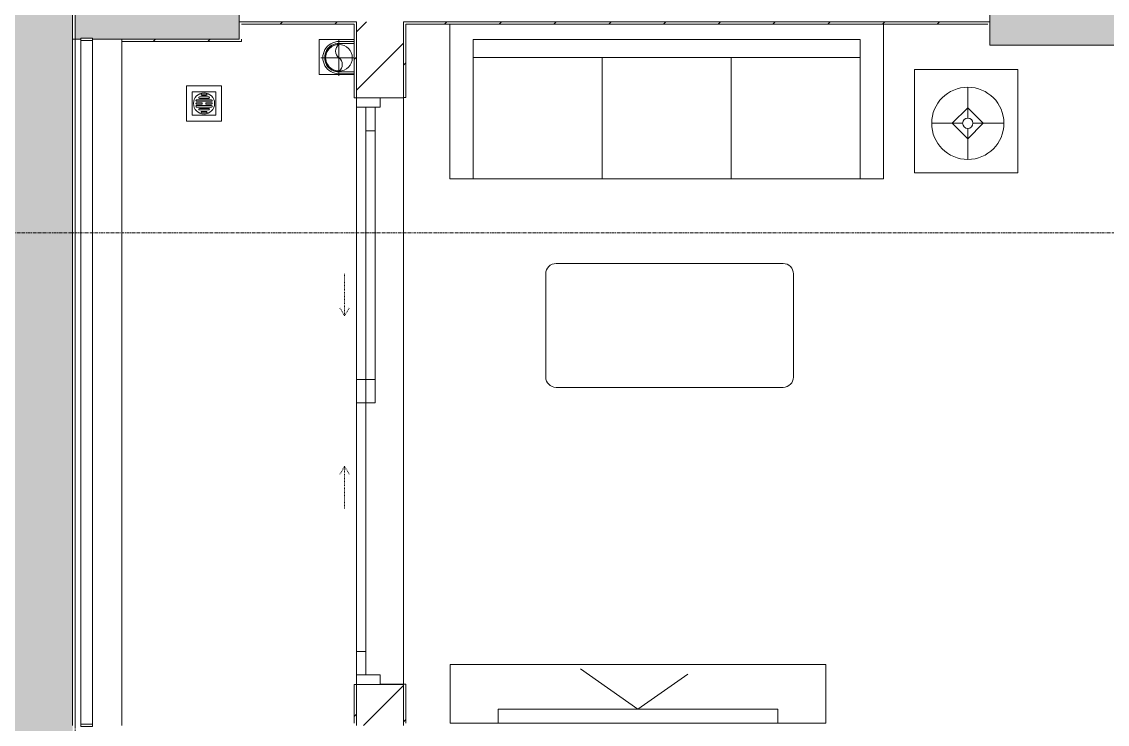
# Model space of a CAD drawing. Header units: millimetres. Extents: x 5357 to 259384, y -16348 to 109893.
# Drawn here: x 33425 to 38053, y 22442 to 25437 of the extents above; entities that cross this region are included whole.
import ezdxf

# ---------------------------------------------------------------- set-up
doc = ezdxf.new("R2010")
doc.units = ezdxf.units.MM
for name, pattern in [('Dash', [6, 3, -3]), ('Grid Line', [22.225, 12.7, -3.175, 3.175, -3.175]), ('IMPORT-CENTER _3_', [10.16, 6.35, -1.27, 1.27, -1.27])]:
    doc.linetypes.add(name, pattern=pattern)
for name, color, linetype, lineweight in [('0-1', 7, 'Continuous', 5), ('A-DOOR', 31, 'Continuous', 9), ('A-DOOR-FRAM', 31, 'Continuous', 9), ('A-DOOR-HDLN', 31, 'Dash', 9), ('A-FLOR-1', 53, 'Continuous', 9), ('A-FLOR-HRAL', 11, 'Continuous', 9), ('A-FLOR-PATT', 8, 'Continuous', 9), ('A-WALL', 113, 'Continuous', 9), ('A-WALL-3', 113, 'Continuous', 18), ('A-WALL-PATT', 111, 'Continuous', 9), ('A-WALL-PATT-2', 53, 'Continuous', 9), ('G-IMPT', 8, 'Continuous', 9), ('G-IMPT-2', 8, 'IMPORT-CENTER _3_', 9), ('I-FURN', 30, 'Continuous', 9), ('I-FURN-1', 254, 'Continuous', 9), ('I-WALL-1', 9, 'Continuous', 18), ('M-EQPM', 50, 'Continuous', 9), ('S-COLS-1', 253, 'Continuous', 5), ('S-COLS-2', 9, 'Continuous', 18), ('S-COLS-3', 53, 'Continuous', 9), ('S-GRID-1', 1, 'Grid Line', 9)]:
    doc.layers.add(name, color=color, linetype=linetype, lineweight=lineweight)
pattern_1 = [(45, (0, 0), (-116.6726, 116.6726), [])]

# ---------------------------------------------------------------- blocks, each defined once
blk = doc.blocks.new('M_Concrete-Rectangular-Column2 - 400x1300-812637-TKCS_MB CẢNH QUAN CÂY XANH')
at = {"layer": 'S-COLS-3'}
blk.add_hatch(color=256, dxfattribs=at).paths.add_polyline_path([(-650, 200), (-650, -200), (650, -200), (650, 200), (163.7, 200)])
at = {"layer": 'S-COLS-2'}
for p, q in [((-650, 200), (650, 200)), ((-650, -200), (-650, 200)), ((650, 200), (650, -200)), ((650, -200), (-650, -200))]:
    blk.add_line(p, q, dxfattribs=at)
blk = doc.blocks.new('NCV_TKTC_KET CAU_rvt-1-TKCS_MB CẢNH QUAN CÂY XANH')
at = {"layer": 'S-COLS-1'}
blk.add_hatch(color=256, dxfattribs=at).paths.add_polyline_path([(34352.6, 25361.9), (34352.6, 25711.9), (33652.6, 25711.9), (33652.6, 25361.9), (33677.6, 25361.9), (33677.6, 25366.9), (33727.6, 25366.9), (33727.6, 25361.9)])
at = {"layer": 'S-COLS-2'}
for p, q in [((33652.6, 25711.9), (33652.6, 25361.9)), ((34352.6, 25361.9), (34352.6, 25711.9)), ((33652.6, 25361.9), (33677.6, 25361.9)), ((33727.6, 25361.9), (34352.6, 25361.9))]:
    blk.add_line(p, q, dxfattribs=at)
at = {"layer": 'S-COLS-3', "rotation": 180}
blk.add_blockref('M_Concrete-Rectangular-Column2 - 400x1300-812637-TKCS_MB CẢNH QUAN CÂY XANH', (38202.6, 25536.9), dxfattribs=at)
blk = doc.blocks.new('LOBBY_SOFA_1 - LOBBY_SOFA_1-851489-TKCS_MB CẢNH QUAN CÂY XANH')
at = {"layer": 'I-FURN'}
for p, q in [((-2128.3, 1548.5), (-1160.3, 1548.5)), ((-2172.3, 1064.5), (-2172.3, 1504.5)), ((-1116.3, 1504.5), (-1116.3, 1064.5)), ((-1160.3, 1020.5), (-2128.3, 1020.5)), ((-2556, 660), (-708, 660)), ((-2556, 0), (-2556, 660)), ((-2457, 66), (-2457, 660)), ((-1907, 143), (-1907, 660)), ((-1357, 143), (-1357, 660)), ((-807, 660), (-807, 66)), ((-708, 660), (-708, 0)), ((-2688.2, 633.5), (-3128.2, 633.5)), ((-3128.2, 633.5), (-3128.2, 193.5)), ((-2688.2, 193.5), (-2688.2, 633.5)), ((-2915.4, 445), (-2915.4, 577)), ((-2981.4, 423), (-2915.4, 489)), ((-2915.4, 489), (-2849.4, 423)), ((-2937.4, 423), (-3069.4, 423)), ((-2915.4, 357), (-2981.4, 423)), ((-2849.4, 423), (-2915.4, 357)), ((-2893.4, 423), (-2761.4, 423)), ((-2915.4, 269), (-2915.4, 401)), ((-3128.2, 193.5), (-2688.2, 193.5)), ((-807, 143), (-2457, 143)), ((-807, 66), (-2457, 66))]:
    blk.add_line(p, q, dxfattribs=at)
for radius in [154, 22]:
    blk.add_circle((-2915.4, 423), radius, dxfattribs=at)
for centre, start, end in [((-2128.3, 1504.5), 90, 180), ((-1160.3, 1504.5), 0, 90), ((-2128.3, 1064.5), 180, 270), ((-1160.3, 1064.5), 270, 0)]:
    blk.add_arc(centre, 44, start, end, dxfattribs=at)
at = {"layer": 'I-FURN-1'}
for p, q in [((-2128.3, 1548.5), (-1160.3, 1548.5)), ((-2172.3, 1064.5), (-2172.3, 1504.5)), ((-1116.3, 1504.5), (-1116.3, 1064.5)), ((-1160.3, 1020.5), (-2128.3, 1020.5)), ((-2556, 660), (-708, 660)), ((-2556, 0), (-2556, 660)), ((-708, 660), (-708, 0)), ((-3128.2, 633.5), (-2688.2, 633.5)), ((-3128.2, 193.5), (-3128.2, 633.5)), ((-2688.2, 633.5), (-2688.2, 193.5)), ((-2688.2, 193.5), (-3128.2, 193.5))]:
    blk.add_line(p, q, dxfattribs=at)
for centre, start, end in [((-2128.3, 1504.5), 90, 180), ((-1160.3, 1504.5), 0, 90), ((-2128.3, 1064.5), 180, 270), ((-1160.3, 1064.5), 270, 0)]:
    blk.add_arc(centre, 44, start, end, dxfattribs=at)
blk = doc.blocks.new('RES_BAN AN - RES_BAN AN-V90-TKCS_MB CẢNH QUAN CÂY XANH')
at = {"layer": 'I-FURN-1'}
for p, q in [((0, 250), (1600, 250)), ((0, 0), (0, 250)), ((1600, 250), (1600, 0)), ((1600, 0), (0, 0))]:
    blk.add_line(p, q, dxfattribs=at)
blk = doc.blocks.new('KE TIVI-2 - KE TIVI-2-V91-TKCS_MB CẢNH QUAN CÂY XANH')
at = {"layer": 'I-FURN-1'}
for p, q in [((0, 60), (-245.7, 232.1)), ((213, 209.1), (0, 60)), ((-595.6, 60), (595.6, 60)), ((-595.6, 0), (-595.6, 60)), ((595.6, 60), (595.6, 0)), ((595.6, 0), (-595.6, 0))]:
    blk.add_line(p, q, dxfattribs=at)
blk = doc.blocks.new('NCV_TKTC_TANG 1_rvt-1-TKCS_MB CẢNH QUAN CÂY XANH')
at = {"layer": 'A-WALL-PATT-2'}
h = blk.add_hatch(dxfattribs=at)
h.set_pattern_fill('FP_10', color=256, style=0, pattern_type=2)
h.set_pattern_definition(pattern_1)
h.paths.add_polyline_path([(34352.6, 25426.9), (34842.6, 25426.9), (34842.6, 25436.9), (34352.6, 25436.9)])
h = blk.add_hatch(dxfattribs=at)
h.set_pattern_fill('FP_10', color=256, style=0, pattern_type=2)
h.set_pattern_definition(pattern_1)
h.paths.add_polyline_path([(34842.6, 22446.9), (34852.6, 22446.9), (34852.6, 22612.4), (34842.6, 22612.4)])
h.paths.add_polyline_path([(34852.6, 25112.4), (34852.6, 25436.9), (34842.6, 25436.9), (34842.6, 25112.4)])
h = blk.add_hatch(dxfattribs=at)
h.set_pattern_fill('FP_10', color=256, style=0, pattern_type=2)
h.set_pattern_definition(pattern_1)
h.paths.add_polyline_path([(35062.6, 25426.9), (37552.6, 25426.9), (37552.6, 25436.9), (35052.6, 25436.9), (35052.6, 25426.9)])
h = blk.add_hatch(dxfattribs=at)
h.set_pattern_fill('FP_10', color=256, style=0, pattern_type=2)
h.set_pattern_definition(pattern_1)
h.paths.add_polyline_path([(35052.6, 22446.9), (35062.6, 22446.9), (35062.6, 22613.5), (35052.6, 22613.5)])
h.paths.add_polyline_path([(35052.6, 25113.5), (35062.6, 25113.5), (35062.6, 25426.9), (35052.6, 25426.9)])
h = blk.add_hatch(dxfattribs=at)
h.set_pattern_fill('FP_10', color=256, style=0, pattern_type=2)
h.set_pattern_definition(pattern_1)
h.paths.add_polyline_path([(34362.6, 25351.9), (34362.6, 25361.9), (33852.6, 25361.9), (33852.6, 25351.9)])
at = {"layer": 'A-FLOR-1'}
for p, q in [((35052.6, 25112.4), (35052.6, 22613.5)), ((35052.6, 22613.5), (35052.6, 25112.4)), ((34852.6, 25072.4), (34852.6, 23912.4)), ((34952.6, 22613.5), (35052.6, 22613.5))]:
    blk.add_line(p, q, dxfattribs=at)
at = {"layer": 'I-WALL-1'}
for p, q in [((34842.6, 25436.9), (34352.6, 25436.9)), ((34352.6, 25436.9), (34352.6, 25426.9)), ((34362.6, 25426.9), (34842.6, 25426.9)), ((34852.6, 25436.9), (34842.6, 25436.9)), ((34842.6, 25426.9), (34842.6, 25112.4)), ((34852.6, 25112.4), (34852.6, 25436.9)), ((37552.6, 25436.9), (35052.6, 25436.9)), ((35052.6, 25436.9), (35052.6, 25426.9)), ((35052.6, 25426.9), (35052.6, 25113.5)), ((35062.6, 25426.9), (37542.7, 25426.9)), ((35062.6, 25113.5), (35062.6, 25426.9)), ((34352.6, 25361.9), (33852.6, 25361.9)), ((33852.6, 25361.9), (33852.6, 25351.9)), ((34362.6, 25351.9), (34362.6, 25361.9)), ((33852.6, 25351.9), (34362.6, 25351.9)), ((34842.6, 25112.4), (34852.6, 25112.4)), ((35052.6, 25113.5), (35062.6, 25113.5)), ((34852.6, 22612.4), (34842.6, 22612.4)), ((34842.6, 22612.4), (34842.6, 22446.9)), ((34852.6, 22446.9), (34852.6, 22612.4)), ((35062.6, 22613.5), (35052.6, 22613.5)), ((35052.6, 22613.5), (35052.6, 22446.9)), ((35062.6, 22446.9), (35062.6, 22613.5))]:
    blk.add_line(p, q, dxfattribs=at)
at = {"layer": 'I-FURN-1', "rotation": 180}
blk.add_blockref('LOBBY_SOFA_1 - LOBBY_SOFA_1-851489-TKCS_MB CẢNH QUAN CÂY XANH', (34542.6, 25426.9), dxfattribs=at)
at = {"layer": 'I-FURN-1'}
for name, p in [('RES_BAN AN - RES_BAN AN-V90-TKCS_MB CẢNH QUAN CÂY XANH', (35252.2, 22446.9)), ('KE TIVI-2 - KE TIVI-2-V91-TKCS_MB CẢNH QUAN CÂY XANH', (36052.2, 22446.9))]:
    blk.add_blockref(name, p, dxfattribs=at)
blk = doc.blocks.new('Railing - 50 x 10mm-1251311-TKCS_MB CẢNH QUAN CÂY XANH')
at = {"layer": 'A-FLOR-HRAL'}
for p, q in [((25, 5), (-25, 5)), ((-25, 5), (-25, -5)), ((25, -5), (25, 5)), ((-25, -5), (25, -5))]:
    blk.add_line(p, q, dxfattribs=at)
blk = doc.blocks.new('Railing - Railing-1598356-TKCS_MB CẢNH QUAN CÂY XANH')
at = {"layer": 'A-FLOR-HRAL'}
for p, q in [((33677.6, 25356.9), (33677.6, 22442.4)), ((33727.6, 22442.4), (33727.6, 25356.9))]:
    blk.add_line(p, q, dxfattribs=at)
for p in [(33702.6, 25361.9), (33702.6, 22437.4)]:
    blk.add_blockref('Railing - 50 x 10mm-1251311-TKCS_MB CẢNH QUAN CÂY XANH', p)
blk = doc.blocks.new('TKTC_XREF_251221_MB TANG 1 - TKTC_XREF_260130_MB TANG 1_dwg_THU NUOC - THU NUOC-444531-TKCS_MB TẦNG 1-4202120-TKCS_MB CẢNH QUAN CÂY XANH')
at = {"layer": 'M-EQPM'}
for p, q in [((-23.3, 10.8), (40.9, 10.8)), ((40.9, 4.8), (-23.3, 4.8)), ((-11, 23.3), (28.5, 23.3)), ((28.5, 17.3), (-11, 17.3)), ((-1.1, 35.6), (18.5, 35.6)), ((18.5, 29.6), (-1.1, 29.6)), ((-23.3, -13.6), (40.9, -13.6)), ((40.9, -19.6), (-23.3, -19.6)), ((-11, -26.1), (28.5, -26.1)), ((28.5, -32.1), (-11, -32.1)), ((-1.1, -38.5), (18.5, -38.5)), ((18.5, -44.5), (-1.1, -44.5))]:
    blk.add_line(p, q, dxfattribs=at)
at = {"layer": 'M-EQPM', "flags": 128}
for points in [[(83.7, -79.4), (83.7, 70.6), (-66.3, 70.6), (-66.3, -79.4)], [(58.7, -54.4), (58.7, 45.6), (-41.3, 45.6), (-41.3, -54.4)]]:
    blk.add_lwpolyline(points, close=True, dxfattribs=at)
for points in [[(-23.3, -1.2), (0.7, -1.2), (0.7, -7.2), (-23.3, -7.2)], [(40.9, -7.2), (16.7, -7.2), (16.7, -1.2), (40.9, -1.2)]]:
    blk.add_lwpolyline(points, dxfattribs=at)
at = {"layer": 'M-EQPM'}
for centre, radius, start, end in [((8.7, -4.4), 45, 360, 180), ((8.7, -4.4), 45, 360, 180), ((-23.3, 7.8), 3, 90, 270), ((-11, 20.3), 3, 90, 270), ((-1.1, 32.6), 3, 90, 270), ((18.5, 32.6), 3, 270, 90), ((28.5, 20.3), 3, 270, 90), ((40.9, 7.8), 3, 270, 90), ((8.7, -4.4), 45, 180, 360), ((8.7, -4.4), 45, 180, 360), ((-23.3, -4.2), 3, 90, 270), ((-23.3, -16.6), 3, 90, 270), ((-11, -29.1), 3, 90, 270), ((-1.1, -41.5), 3, 90, 270), ((18.5, -41.5), 3, 270, 90), ((28.5, -29.1), 3, 270, 90), ((40.9, -4.2), 3, 270, 90), ((40.9, -16.6), 3, 270, 90)]:
    blk.add_arc(centre, radius, start, end, dxfattribs=at)
blk = doc.blocks.new('TKTC_XREF_251221_MB TANG 1 - TKTC_XREF_260130_MB TANG 1_dwg_CUM U_DN100-V294-TKCS_MB CẢNH QUAN CÂY XANH')
at = {"layer": 'G-IMPT'}
blk.add_hatch(color=256, dxfattribs=at).paths.add_polyline_path([(0, 61), (0, 57), (14.8, 55.1), (28.5, 49.4), (40.3, 40.3), (49.4, 28.5), (55.1, 14.8), (57, 0), (55.1, -14.8), (49.4, -28.5), (40.3, -40.3), (28.5, -49.4), (14.8, -55.1), (0, -57), (0, -61), (15.8, -58.9), (30.5, -52.8), (43.1, -43.1), (52.8, -30.5), (58.9, -15.8), (61, 0), (58.9, 15.8), (52.8, 30.5), (43.1, 43.1), (30.5, 52.8), (15.8, 58.9)])
for p, q in [((-65, 72.7), (-65, 57.3)), ((-65, 69), (0, 69)), ((-65, -57.3), (-65, -72.7)), ((-65, -69), (0, -69))]:
    blk.add_line(p, q, dxfattribs=at)
at = {"layer": 'G-IMPT', "flags": 128}
for points in [[(-65, 61), (0, 61), (0, 57)], [(-65, -61), (0, -61), (0, -57)]]:
    blk.add_lwpolyline(points, dxfattribs=at)
at = {"layer": 'G-IMPT'}
for radius in [69, 61, 57]:
    blk.add_arc((0, 0), radius, 270, 90, dxfattribs=at)
blk = doc.blocks.new('TKTC_XREF_251221_MB TANG 1 - TKTC_XREF_260130_MB TANG 1_dwg_$cc-V295-TKCS_MB CẢNH QUAN CÂY XANH')
at = {"layer": 'G-IMPT'}
blk.add_circle((0, 0), 0.5, dxfattribs=at)
for centre, radius, start, end in [((0, 0), 0.5, 90, 270), ((0.188, 0.25), 0.313, 126.8699, 233.1301), ((-0.188, -0.25), 0.313, 306.8699, 53.1301)]:
    blk.add_arc(centre, radius, start, end, dxfattribs=at)
at = {"layer": 'G-IMPT-2'}
for p, q in [((0, -0.673), (0, 0.673)), ((-0.673, 0), (0.571, 0))]:
    blk.add_line(p, q, dxfattribs=at)
blk = doc.blocks.new('TKTC_XREF_251221_MB TANG 1 - TKTC_XREF_260130_MB TANG 1_dwg-4202109-TKCS_MB CẢNH QUAN CÂY XANH')
at = {"layer": 'G-IMPT', "flags": 128}
blk.add_lwpolyline([(-168309.2, -376135.3), (-168458.8, -376135.3), (-168458.8, -375984.9), (-168309.2, -375984.9)], close=True, dxfattribs=at)
for name, p, xscale, yscale, zscale, rotation in [('TKTC_XREF_251221_MB TANG 1 - TKTC_XREF_260130_MB TANG 1_dwg_$cc-V295-TKCS_MB CẢNH QUAN CÂY XANH', (-168374.1, -376063.7), 113.7150000000073, 113.7150000000073, 113.7150000000073, 359.9990086636432), ('TKTC_XREF_251221_MB TANG 1 - TKTC_XREF_260130_MB TANG 1_dwg_CUM U_DN100-V294-TKCS_MB CẢNH QUAN CÂY XANH', (-168374.1, -376062.9), 0.9975000000000006, 0.9975000000000006, 0.9975000000000006, 180.000991338195)]:
    blk.add_blockref(name, p, dxfattribs=dict(xscale=xscale, yscale=yscale, zscale=zscale, rotation=rotation))
blk.add_blockref('TKTC_XREF_251221_MB TANG 1 - TKTC_XREF_260130_MB TANG 1_dwg_THU NUOC - THU NUOC-444531-TKCS_MB TẦNG 1-4202120-TKCS_MB CẢNH QUAN CÂY XANH', (-168957.9, -376253.7))
blk = doc.blocks.new('TKTC_XREF_251221_MB TANG 1 - TKTC_XREF_251221_MB TANG 1-2038492-TKCS_MB CẢNH QUAN CÂY XANH')
blk.add_blockref('TKTC_XREF_251221_MB TANG 1 - TKTC_XREF_260130_MB TANG 1_dwg-4202109-TKCS_MB CẢNH QUAN CÂY XANH', (169499.1, 384109.7))
blk = doc.blocks.new('DEG_02-DEG_03 - DEG_02-2500x2400mm-CỬA ĐI 02 CÁNH TRƯỢT-625766-TKCS_MB CẢNH QUAN CÂY XANH')
at = {"layer": 'A-DOOR'}
for p, q in [((-1110, 100), (-1210, 100)), ((-1210, 100), (-1210, 60)), ((-1110, 60), (-1110, 100)), ((-1110, 100), (-50, 100)), ((50, 100), (-50, 100)), ((-50, 100), (-50, 60)), ((50, 60), (50, 100)), ((-1210, 60), (-1110, 60)), ((-50, 60), (-1110, 60)), ((50, 60), (-50, 60)), ((-50, 60), (-50, 20)), ((-50, 60), (50, 60)), ((50, 20), (50, 60)), ((50, 60), (1110, 60)), ((1210, 60), (1110, 60)), ((1110, 60), (1110, 20)), ((1210, 20), (1210, 60)), ((-50, 20), (50, 20)), ((1110, 20), (50, 20)), ((1110, 20), (1210, 20))]:
    blk.add_line(p, q, dxfattribs=at)
at = {"layer": 'A-DOOR-FRAM'}
for p, q in [((-1210, 100), (-1250, 100)), ((-1250, 100), (-1250, 0)), ((-1210, 0), (-1210, 100)), ((1250, 100), (1210, 100)), ((1210, 100), (1210, 0)), ((1250, 0), (1250, 100)), ((-1250, 0), (-1210, 0)), ((1210, 0), (1250, 0))]:
    blk.add_line(p, q, dxfattribs=at)
at = {"layer": 'A-DOOR-HDLN'}
for p, q in [((-500.4, 151.1), (-320.4, 151.1)), ((-320.4, 151.1), (-355, 171.1)), ((-320.4, 151.1), (-355, 131.1)), ((320.4, 151.1), (355, 171.1)), ((320.4, 151.1), (355, 131.1)), ((500.4, 151.1), (320.4, 151.1))]:
    blk.add_line(p, q, dxfattribs=at)

msp = doc.modelspace()

# ---------------------------------------------------------------- hatches: boundary and pattern name
at = {"layer": 'A-FLOR-PATT'}
h = msp.add_hatch(dxfattribs=at)
h.set_pattern_fill('FP_23', color=256, style=0, pattern_type=2)
h.set_pattern_definition([(0, (167.64, 11.2), (558.8, 558.8), [83.82, -16.764, 22.352, -16.764, -419.1]), (0, (167.64, 11.2), (558.8, 558.8), [-139.7, 83.82, -335.28]), (0, (139.7, 27.94), (558.8, 558.8), [55.88, -41.91, 83.82, -41.91, -335.28]), (0, (139.7, 27.94), (558.8, 558.8), [-223.52, 55.88, -279.4]), (0, (335.3, 251.46), (558.8, 558.8), [69.85, -27.94, 69.85, -391.16]), (0, (55.9, 363.2), (558.8, 558.8), [27.94, -55.88, 27.94, -447.04]), (90, (111.76, 363.2), (-558.8, 558.8), [50.292, -508.508]), (90, (279.4, 27.94), (-558.8, 558.8), [55.88, -502.92]), (90, (419.1, 251.46), (-558.8, 558.8), [55.88, -502.92]), (45, (352.04, 22.35), (0, 558.7996), [55.88, -734.383]), (135, (206.76, 22.35), (-558.7996, 0), [55.88, -734.383]), (63.435, (335.28, 25.15), (-0.0005, 558.8001), [55.88, -1193.635]), (75.964, (307.34, 27.94), (-0.00237, 558.80038), [55.88, -2248.111]), (75.964, (447.04, 251.46), (-0.00237, 558.80038), [44.704, -2259.287]), (75.964, (122.94, 363.22), (-0.00237, 558.80038), [39.116, -2264.875]), (104.036, (251.46, 27.94), (0.00237, 558.80038), [55.88, -2248.111]), (104.036, (391.16, 251.46), (0.00237, 558.80038), [44.704, -2259.287]), (104.036, (100.58, 363.22), (0.00237, 558.80038), [39.116, -2264.875]), (116.565, (223.52, 25.15), (0.0005, 558.8001), [55.88, -1193.634])])
h.paths.add_polyline_path([(33642.6, 17336.9), (33652.6, 17337), (33652.6, 19136.9), (33642.6, 19136.9), (33642.6, 25711.9), (33652.6, 25711.9), (33652.6, 27336.9), (33642.6, 27336.9), (33642.6, 33737.4), (31203.5, 33737.4), (31203.5, 18236.9), (31211.1, 18125), (31226.1, 18036.7), (31254, 17939.7), (31292.6, 17846.4), (31341.4, 17758.1), (31399.9, 17675.8), (31480, 17589), (31547.2, 17529.8), (31624.7, 17474.9), (31713, 17426.1), (31806.2, 17387.4), (31903.2, 17359.5), (32002.7, 17342.6), (32103.5, 17336.9)])
h.paths.add_polyline_path([(31203.5, 37137.4), (33642.6, 37137.4), (33642.6, 59946.9), (33652.6, 59946.9), (33652.6, 61561.9), (33642.6, 61561.9), (33642.6, 65035.3), (33652.6, 65035.3), (33652.6, 65040.9), (33642.6, 65040.9), (33642.6, 68136.9), (33652.6, 68136.9), (33652.6, 69762.3), (33642.6, 69762.3), (33642.6, 78236.9), (35742.6, 78236.9), (35744.4, 79046.9), (38162.6, 79046.9), (38162.6, 79036.9), (38152.6, 79036.9), (38152.6, 78236.9), (42252.6, 78236.9), (42252.6, 78636.9), (42552.6, 78636.9), (42552.6, 79236.9), (36103.5, 79236.9), (35855.3, 79230.6), (35607.8, 79211.8), (35361.5, 79180.4), (35117.1, 79136.6), (34875.3, 79080.5), (34636.6, 79012.2), (34401.7, 78931.9), (34171.2, 78839.8), (33945.6, 78736.2), (33725.5, 78621.2), (33510, 78494.3), (33269.9, 78333.5), (33092.2, 78202), (32897.2, 78041.7), (32711.6, 77872.5), (32535.6, 77694.7), (32369.5, 77508.9), (32213.4, 77315.4), (32067.7, 77114.8), (31932.5, 76907.4), (31806.3, 76690.2), (31693.9, 76472.3), (31583.6, 76226.6), (31502.6, 76021.4), (31423.8, 75788.4), (31356.8, 75551.8), (31301.8, 75312.4), (31258.9, 75070.6), (31228.2, 74827), (31209.7, 74582.3), (31203.5, 74336.9), (31205.5, 62060.3), (31211.4, 62000.9), (31234, 61917.3), (31258, 61859.3), (31299, 61792.4), (31349.9, 61732.8), (31409.6, 61681.8), (31476.5, 61640.8), (31549, 61610.8), (31625.3, 61592.5), (31703.5, 61586.3), (32403.5, 61586.3), (32403.5, 40886.3), (31703.5, 40886.3), (31618.1, 40878.5), (31534.7, 40855.9), (31476.5, 40831.8), (31409.6, 40790.8), (31349.9, 40739.9), (31299, 40680.2), (31258, 40613.3), (31228, 40540.8), (31209.7, 40464.6), (31203.5, 40362.8), (31203.5, 38883.4)])
h.paths.add_polyline_path([(54962.6, 78236.9), (62552.6, 78236.9), (62432.4, 78384.4), (62310.9, 78513.5), (62180.6, 78633.7), (62021.7, 78758.5), (61896, 78845), (61742.9, 78935.1), (61583.3, 79014.3), (61418.9, 79081.8), (61250.4, 79137.3), (61078.8, 79180.8), (60904.8, 79211.9), (60728.8, 79230.6), (60552.6, 79236.9), (46052.6, 79236.9), (46052.6, 78636.9), (46352.6, 78636.9), (46352.6, 78246.9), (54952.6, 78246.9), (54952.6, 78236.9), (54958.6, 78236.9)])
at = {"layer": 'A-WALL-PATT'}
h = msp.add_hatch(dxfattribs=at)
h.set_pattern_fill('FP_1', color=256, style=0, pattern_type=2)
h.set_pattern_definition([(45, (0, 0), (-124.4508, 124.4508), [])])
h.paths.add_polyline_path([(34952.6, 22436.9), (35052.6, 22436.9), (35052.6, 22612.4), (34852.6, 22612.4), (34852.6, 22436.9)])
h.paths.add_polyline_path([(34952.6, 25112.4), (35052.6, 25112.4), (35052.6, 25436.9), (34852.6, 25436.9), (34852.6, 25112.4)])

# ---------------------------------------------------------------- linework, layer by layer
at = {"layer": 'A-WALL'}
for p, q in [((33642.6, 22436.9), (33642.6, 25361.9)), ((33652.6, 25361.9), (33652.6, 22437.4)), ((33852.6, 25351.9), (33852.6, 22437.4)), ((35052.6, 25112.4), (35052.6, 22613.5)), ((34852.6, 23912.4), (34852.6, 25072.4))]:
    msp.add_line(p, q, dxfattribs=at)
at = {"layer": 'A-WALL-3'}
for p, q in [((33642.6, 25711.9), (33642.6, 25361.9)), ((33652.6, 25361.9), (33652.6, 25711.9)), ((34852.6, 25436.9), (34852.6, 25112.4)), ((35052.6, 25112.4), (35052.6, 25436.9)), ((33642.6, 25361.9), (33652.6, 25361.9)), ((34952.6, 25112.4), (35052.6, 25112.4)), ((34852.6, 22612.4), (34852.6, 22436.9)), ((35052.6, 22612.4), (34952.6, 22612.4)), ((35052.6, 22436.9), (35052.6, 22612.4))]:
    msp.add_line(p, q, dxfattribs=at)
at = {"layer": 'S-GRID-1'}
for p, q in [((33652.6, 20960.6), (33652.6, 80482.7)), ((130319.3, 24536.9), (29351.8, 24536.9))]:
    msp.add_line(p, q, dxfattribs=at)

# ---------------------------------------------------------------- block references
at = {"layer": '0-1'}
for name in ['NCV_TKTC_KET CAU_rvt-1-TKCS_MB CẢNH QUAN CÂY XANH', 'NCV_TKTC_TANG 1_rvt-1-TKCS_MB CẢNH QUAN CÂY XANH']:
    msp.add_blockref(name, (0, 0), dxfattribs=at)
at = {"layer": 'A-DOOR', "rotation": 89.99999999999993}
msp.add_blockref('DEG_02-DEG_03 - DEG_02-2500x2400mm-CỬA ĐI 02 CÁNH TRƯỢT-625766-TKCS_MB CẢNH QUAN CÂY XANH', (34952.6, 23862.4), dxfattribs=at)
at = {"layer": 'A-FLOR-HRAL'}
msp.add_blockref('Railing - Railing-1598356-TKCS_MB CẢNH QUAN CÂY XANH', (0, 0), dxfattribs=at)
at = {"layer": 'M-EQPM'}
msp.add_blockref('TKTC_XREF_251221_MB TANG 1 - TKTC_XREF_251221_MB TANG 1-2038492-TKCS_MB CẢNH QUAN CÂY XANH', (33652.6, 17236.9), dxfattribs=at)

doc.saveas('drawing.dxf')
